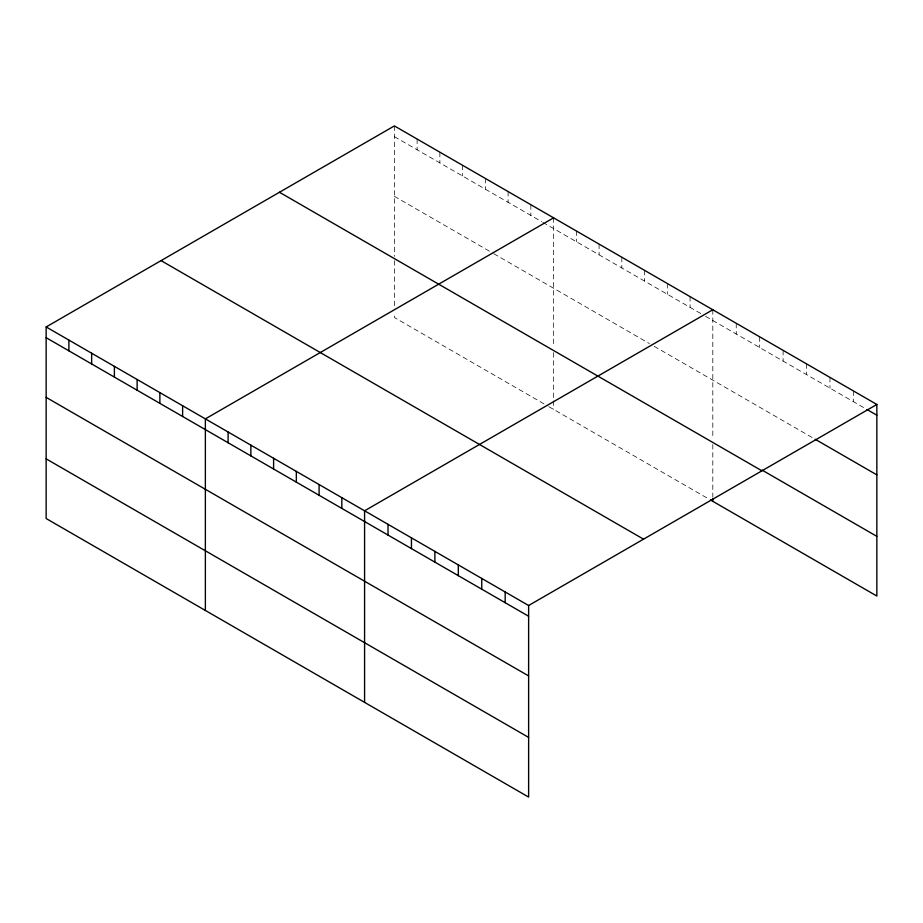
<?xml version="1.0" encoding="UTF-8"?>
<svg xmlns="http://www.w3.org/2000/svg" width="923" height="923" viewBox="0 0 923 923"><rect width="100%" height="100%" fill="white"/><g stroke="black" fill="none" stroke-linecap="round" stroke-linejoin="round"><path stroke-width="0.69" stroke-dasharray="4.62 3.46" d="M394.375 136.65L541.628 221.658M542.816 222.351L700.834 313.578M705.622 316.347L865.751 408.785M394.375 196.322L492.547 252.994M493.736 253.687L649.365 343.541M654.153 346.298L813.948 438.552M544.016 403.882L394.375 317.489L394.375 313.22M548.804 406.639L708.022 498.57M853.417 390.937L853.417 401.667M829.985 377.403L829.985 388.133M806.552 363.881L806.552 374.611M783.108 350.348L783.108 361.078M759.675 336.814L759.675 347.544M736.242 323.292L736.242 334.022M712.81 309.759L712.81 438.921M712.81 444.494L712.81 497.07M690.069 296.629L690.069 307.359M667.317 283.499L667.317 294.229M644.577 270.358L644.577 281.088M621.825 257.229L621.825 267.958M599.085 244.099L599.085 254.829M576.344 230.969L576.344 241.699M553.592 217.84L553.592 347.002M553.592 352.574L553.592 399.463M553.592 400.882L553.592 409.408M530.852 204.71L530.852 215.44M508.1 191.569L508.1 202.299M485.36 178.439L485.36 189.169M462.619 165.309L462.619 176.039M439.867 152.18L439.867 162.91M417.127 139.05L417.127 149.78M394.375 125.92L394.375 256.444M394.375 260.644L394.375 307.544"/><path stroke-width="1.38" d="M876.85 404.47L528.625 605.511L528.625 797.08L46.15 518.53L46.15 326.961L394.375 125.92L876.85 404.47L876.85 596.039L710.422 499.943M553.592 217.84L205.368 418.88L205.368 610.461M712.81 309.759L364.585 510.811L364.585 702.38M866.985 409.5L876.85 415.2M815.182 439.267L876.85 474.872M762.144 470.13L876.85 536.355M279.461 192.261L761.937 470.811M161.064 260.621L643.539 539.17M46.15 326.961L528.625 605.511M46.15 337.691L528.625 616.241M46.15 397.375L528.625 675.924M46.15 458.858L528.625 737.408M712.81 498.489L712.81 501.327M505.181 591.989L505.181 602.719M481.748 578.456L481.748 589.186M458.316 564.922L458.316 575.652M434.883 551.4L434.883 562.13M411.45 537.867L411.45 548.597M388.018 524.333L388.018 535.063M341.833 497.682L341.833 508.4M319.093 484.54L319.093 495.27M296.341 471.411L296.341 482.141M273.6 458.281L273.6 469.011M250.86 445.151L250.86 455.881M228.108 432.022L228.108 442.752M182.616 405.751L182.616 416.481M159.875 392.621L159.875 403.351M137.135 379.491L137.135 390.221M114.383 366.362L114.383 377.092M91.642 353.232L91.642 363.962M68.89 340.091L68.89 350.821"/></g></svg>
